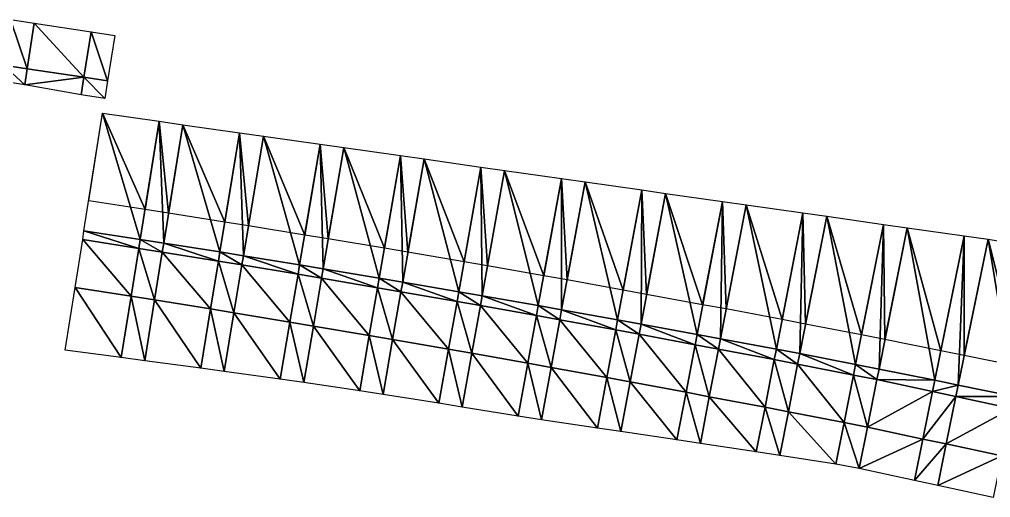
# Model space of a CAD drawing. Header units: metres. Extents: x 1882598 to 1885460, y 3171405 to 3171756.
# Drawn here: x 1883730.78 to 1883742.45, y 3171702.12 to 3171707.87 of the extents above; entities that cross this region are included whole.
import ezdxf

# ---------------------------------------------------------------- set-up
doc = ezdxf.new("R2010")
doc.units = ezdxf.units.M
doc.header["$MEASUREMENT"] = 0
doc.layers.add('Triangles surfaces projet', color=7, linetype='Continuous', true_color=0x848484)

msp = doc.modelspace()

# ---------------------------------------------------------------- linework, layer by layer
at = {"layer": 'Triangles surfaces projet'}
for points in [[(1883730.87, 3171707.278, 153.512), (1883730.585, 3171707.32, 153.511), (1883730.668, 3171707.87, 153.533), (1883730.87, 3171707.278, 153.512)], [(1883730.668, 3171707.87, 153.533), (1883730.954, 3171707.827, 153.534), (1883730.87, 3171707.278, 153.512), (1883730.668, 3171707.87, 153.533)], [(1883730.87, 3171707.278, 153.512), (1883730.954, 3171707.827, 153.534), (1883731.552, 3171707.176, 153.515), (1883730.87, 3171707.278, 153.512)], [(1883731.637, 3171707.721, 153.537), (1883731.552, 3171707.176, 153.515), (1883730.954, 3171707.827, 153.534), (1883731.637, 3171707.721, 153.537)], [(1883731.836, 3171707.133, 153.516), (1883731.552, 3171707.176, 153.515), (1883731.637, 3171707.721, 153.537), (1883731.836, 3171707.133, 153.516)], [(1883731.836, 3171707.133, 153.516), (1883731.637, 3171707.721, 153.537), (1883731.922, 3171707.676, 153.538), (1883731.836, 3171707.133, 153.516)], [(1883730.555, 3171707.127, 153.319), (1883730.585, 3171707.32, 153.511), (1883730.84, 3171707.084, 153.32), (1883730.555, 3171707.127, 153.319)], [(1883730.585, 3171707.32, 153.511), (1883730.87, 3171707.278, 153.512), (1883730.84, 3171707.084, 153.32), (1883730.585, 3171707.32, 153.511)], [(1883730.87, 3171707.278, 153.512), (1883731.552, 3171707.176, 153.515), (1883730.84, 3171707.084, 153.32), (1883730.87, 3171707.278, 153.512)], [(1883730.84, 3171707.084, 153.32), (1883731.552, 3171707.176, 153.515), (1883731.518, 3171706.962, 153.302), (1883730.84, 3171707.084, 153.32)], [(1883731.518, 3171706.962, 153.302), (1883731.552, 3171707.176, 153.515), (1883731.803, 3171706.92, 153.304), (1883731.518, 3171706.962, 153.302)], [(1883731.836, 3171707.133, 153.516), (1883731.803, 3171706.92, 153.304), (1883731.552, 3171707.176, 153.515), (1883731.836, 3171707.133, 153.516)], [(1883732.228, 3171705.226, 152.979), (1883731.552, 3171705.33, 152.977), (1883731.775, 3171706.743, 153.032), (1883732.228, 3171705.226, 152.979)], [(1883731.609, 3171705.689, 153.341), (1883731.775, 3171706.743, 153.382), (1883732.286, 3171705.585, 153.343), (1883731.609, 3171705.689, 153.341)], [(1883732.228, 3171705.226, 152.979), (1883731.775, 3171706.743, 153.032), (1883732.456, 3171706.646, 153.034), (1883732.228, 3171705.226, 152.979)], [(1883732.286, 3171705.585, 153.343), (1883731.775, 3171706.743, 153.382), (1883732.456, 3171706.646, 153.384), (1883732.286, 3171705.585, 153.343)], [(1883732.511, 3171705.182, 152.98), (1883732.228, 3171705.226, 152.979), (1883732.456, 3171706.646, 153.034), (1883732.511, 3171705.182, 152.98)], [(1883732.569, 3171705.541, 153.344), (1883732.286, 3171705.585, 153.343), (1883732.456, 3171706.646, 153.384), (1883732.569, 3171705.541, 153.344)], [(1883732.456, 3171706.646, 153.034), (1883732.741, 3171706.605, 153.035), (1883732.511, 3171705.182, 152.98), (1883732.456, 3171706.646, 153.034)], [(1883732.741, 3171706.605, 153.385), (1883732.569, 3171705.541, 153.344), (1883732.456, 3171706.646, 153.384), (1883732.741, 3171706.605, 153.385)], [(1883733.186, 3171705.075, 152.982), (1883732.511, 3171705.182, 152.98), (1883732.741, 3171706.605, 153.035), (1883733.186, 3171705.075, 152.982)], [(1883733.246, 3171705.434, 153.346), (1883732.569, 3171705.541, 153.344), (1883732.741, 3171706.605, 153.385), (1883733.246, 3171705.434, 153.346)], [(1883733.186, 3171705.075, 152.982), (1883732.741, 3171706.605, 153.035), (1883733.423, 3171706.508, 153.037), (1883733.186, 3171705.075, 152.982)], [(1883733.423, 3171706.508, 153.387), (1883733.246, 3171705.434, 153.346), (1883732.741, 3171706.605, 153.385), (1883733.423, 3171706.508, 153.387)], [(1883733.186, 3171705.075, 152.982), (1883733.423, 3171706.508, 153.037), (1883733.469, 3171705.029, 152.983), (1883733.186, 3171705.075, 152.982)], [(1883733.528, 3171705.388, 153.347), (1883733.246, 3171705.434, 153.346), (1883733.423, 3171706.508, 153.387), (1883733.528, 3171705.388, 153.347)], [(1883733.708, 3171706.468, 153.038), (1883733.469, 3171705.029, 152.983), (1883733.423, 3171706.508, 153.037), (1883733.708, 3171706.468, 153.038)], [(1883733.708, 3171706.468, 153.388), (1883733.528, 3171705.388, 153.347), (1883733.423, 3171706.508, 153.387), (1883733.708, 3171706.468, 153.388)], [(1883734.144, 3171704.92, 152.985), (1883733.469, 3171705.029, 152.983), (1883733.708, 3171706.468, 153.038), (1883734.144, 3171704.92, 152.985)], [(1883734.205, 3171705.278, 153.349), (1883733.528, 3171705.388, 153.347), (1883733.708, 3171706.468, 153.388), (1883734.205, 3171705.278, 153.349)], [(1883734.144, 3171704.92, 152.985), (1883733.708, 3171706.468, 153.038), (1883734.389, 3171706.371, 153.041), (1883734.144, 3171704.92, 152.985)], [(1883734.389, 3171706.371, 153.391), (1883734.205, 3171705.278, 153.349), (1883733.708, 3171706.468, 153.388), (1883734.389, 3171706.371, 153.391)], [(1883734.426, 3171704.873, 152.986), (1883734.144, 3171704.92, 152.985), (1883734.389, 3171706.371, 153.041), (1883734.426, 3171704.873, 152.986)], [(1883734.487, 3171705.232, 153.35), (1883734.205, 3171705.278, 153.349), (1883734.389, 3171706.371, 153.391), (1883734.487, 3171705.232, 153.35)], [(1883734.389, 3171706.371, 153.041), (1883734.674, 3171706.33, 153.042), (1883734.426, 3171704.873, 152.986), (1883734.389, 3171706.371, 153.041)], [(1883734.674, 3171706.33, 153.392), (1883734.487, 3171705.232, 153.35), (1883734.389, 3171706.371, 153.391), (1883734.674, 3171706.33, 153.392)], [(1883734.674, 3171706.33, 153.042), (1883735.101, 3171704.76, 152.988), (1883734.426, 3171704.873, 152.986), (1883734.674, 3171706.33, 153.042)], [(1883735.163, 3171705.119, 153.351), (1883734.487, 3171705.232, 153.35), (1883734.674, 3171706.33, 153.392), (1883735.163, 3171705.119, 153.351)], [(1883735.356, 3171706.233, 153.044), (1883735.101, 3171704.76, 152.988), (1883734.674, 3171706.33, 153.042), (1883735.356, 3171706.233, 153.044)], [(1883735.356, 3171706.233, 153.394), (1883735.163, 3171705.119, 153.351), (1883734.674, 3171706.33, 153.392), (1883735.356, 3171706.233, 153.394)], [(1883735.383, 3171704.713, 152.989), (1883735.101, 3171704.76, 152.988), (1883735.356, 3171706.233, 153.044), (1883735.383, 3171704.713, 152.989)], [(1883735.445, 3171705.071, 153.352), (1883735.163, 3171705.119, 153.351), (1883735.356, 3171706.233, 153.394), (1883735.445, 3171705.071, 153.352)], [(1883735.641, 3171706.193, 153.045), (1883735.383, 3171704.713, 152.989), (1883735.356, 3171706.233, 153.044), (1883735.641, 3171706.193, 153.045)], [(1883735.641, 3171706.193, 153.395), (1883735.445, 3171705.071, 153.352), (1883735.356, 3171706.233, 153.394), (1883735.641, 3171706.193, 153.395)], [(1883736.057, 3171704.597, 152.99), (1883735.383, 3171704.713, 152.989), (1883735.641, 3171706.193, 153.045), (1883736.057, 3171704.597, 152.99)], [(1883736.121, 3171704.955, 153.354), (1883735.445, 3171705.071, 153.352), (1883735.641, 3171706.193, 153.395), (1883736.121, 3171704.955, 153.354)], [(1883736.323, 3171706.095, 153.047), (1883736.057, 3171704.597, 152.99), (1883735.641, 3171706.193, 153.045), (1883736.323, 3171706.095, 153.047)], [(1883736.323, 3171706.095, 153.397), (1883736.121, 3171704.955, 153.354), (1883735.641, 3171706.193, 153.395), (1883736.323, 3171706.095, 153.397)], [(1883736.323, 3171706.095, 153.047), (1883736.339, 3171704.549, 152.991), (1883736.057, 3171704.597, 152.99), (1883736.323, 3171706.095, 153.047)], [(1883736.403, 3171704.906, 153.354), (1883736.121, 3171704.955, 153.354), (1883736.323, 3171706.095, 153.397), (1883736.403, 3171704.906, 153.354)], [(1883736.323, 3171706.095, 153.047), (1883736.608, 3171706.055, 153.048), (1883736.339, 3171704.549, 152.991), (1883736.323, 3171706.095, 153.047)], [(1883736.608, 3171706.055, 153.398), (1883736.403, 3171704.906, 153.354), (1883736.323, 3171706.095, 153.397), (1883736.608, 3171706.055, 153.398)], [(1883736.339, 3171704.549, 152.991), (1883736.608, 3171706.055, 153.048), (1883737.012, 3171704.43, 152.992), (1883736.339, 3171704.549, 152.991)], [(1883737.078, 3171704.788, 153.356), (1883736.403, 3171704.906, 153.354), (1883736.608, 3171706.055, 153.398), (1883737.078, 3171704.788, 153.356)], [(1883737.012, 3171704.43, 152.992), (1883736.608, 3171706.055, 153.048), (1883737.291, 3171705.958, 153.05), (1883737.012, 3171704.43, 152.992)], [(1883737.291, 3171705.958, 153.4), (1883737.078, 3171704.788, 153.356), (1883736.608, 3171706.055, 153.398), (1883737.291, 3171705.958, 153.4)], [(1883737.012, 3171704.43, 152.992), (1883737.291, 3171705.958, 153.05), (1883737.294, 3171704.38, 152.993), (1883737.012, 3171704.43, 152.992)], [(1883737.359, 3171704.738, 153.357), (1883737.078, 3171704.788, 153.356), (1883737.291, 3171705.958, 153.4), (1883737.359, 3171704.738, 153.357)], [(1883737.291, 3171705.958, 153.05), (1883737.576, 3171705.917, 153.051), (1883737.294, 3171704.38, 152.993), (1883737.291, 3171705.958, 153.05)], [(1883737.576, 3171705.917, 153.401), (1883737.359, 3171704.738, 153.357), (1883737.291, 3171705.958, 153.4), (1883737.576, 3171705.917, 153.401)], [(1883737.967, 3171704.259, 152.994), (1883737.294, 3171704.38, 152.993), (1883737.576, 3171705.917, 153.051), (1883737.967, 3171704.259, 152.994)], [(1883738.034, 3171704.616, 153.358), (1883737.359, 3171704.738, 153.357), (1883737.576, 3171705.917, 153.401), (1883738.034, 3171704.616, 153.358)], [(1883737.576, 3171705.917, 153.051), (1883738.258, 3171705.82, 153.053), (1883737.967, 3171704.259, 152.994), (1883737.576, 3171705.917, 153.051)], [(1883738.258, 3171705.82, 153.403), (1883738.034, 3171704.616, 153.358), (1883737.576, 3171705.917, 153.401), (1883738.258, 3171705.82, 153.403)], [(1883738.248, 3171704.208, 152.995), (1883737.967, 3171704.259, 152.994), (1883738.258, 3171705.82, 153.053), (1883738.248, 3171704.208, 152.995)], [(1883738.315, 3171704.565, 153.358), (1883738.034, 3171704.616, 153.358), (1883738.258, 3171705.82, 153.403), (1883738.315, 3171704.565, 153.358)], [(1883738.258, 3171705.82, 153.053), (1883738.543, 3171705.779, 153.054), (1883738.248, 3171704.208, 152.995), (1883738.258, 3171705.82, 153.053)], [(1883738.543, 3171705.779, 153.404), (1883738.315, 3171704.565, 153.358), (1883738.258, 3171705.82, 153.403), (1883738.543, 3171705.779, 153.404)], [(1883738.921, 3171704.084, 152.996), (1883738.248, 3171704.208, 152.995), (1883738.543, 3171705.779, 153.054), (1883738.921, 3171704.084, 152.996)], [(1883738.989, 3171704.441, 153.36), (1883738.315, 3171704.565, 153.358), (1883738.543, 3171705.779, 153.404), (1883738.989, 3171704.441, 153.36)], [(1883739.226, 3171705.682, 153.056), (1883738.921, 3171704.084, 152.996), (1883738.543, 3171705.779, 153.054), (1883739.226, 3171705.682, 153.056)], [(1883739.226, 3171705.682, 153.406), (1883738.989, 3171704.441, 153.36), (1883738.543, 3171705.779, 153.404), (1883739.226, 3171705.682, 153.406)], [(1883739.202, 3171704.032, 152.997), (1883738.921, 3171704.084, 152.996), (1883739.226, 3171705.682, 153.056), (1883739.202, 3171704.032, 152.997)], [(1883739.271, 3171704.389, 153.36), (1883738.989, 3171704.441, 153.36), (1883739.226, 3171705.682, 153.406), (1883739.271, 3171704.389, 153.36)], [(1883739.202, 3171704.032, 152.997), (1883739.226, 3171705.682, 153.056), (1883739.511, 3171705.642, 153.057), (1883739.202, 3171704.032, 152.997)], [(1883739.202, 3171704.032, 152.997), (1883739.511, 3171705.642, 153.057), (1883739.875, 3171703.905, 152.998), (1883739.202, 3171704.032, 152.997)], [(1883739.511, 3171705.642, 153.407), (1883739.271, 3171704.389, 153.36), (1883739.226, 3171705.682, 153.406), (1883739.511, 3171705.642, 153.407)], [(1883739.944, 3171704.262, 153.361), (1883739.271, 3171704.389, 153.36), (1883739.511, 3171705.642, 153.407), (1883739.944, 3171704.262, 153.361)], [(1883740.194, 3171705.544, 153.059), (1883739.875, 3171703.905, 152.998), (1883739.511, 3171705.642, 153.057), (1883740.194, 3171705.544, 153.059)], [(1883740.194, 3171705.544, 153.409), (1883739.944, 3171704.262, 153.361), (1883739.511, 3171705.642, 153.407), (1883740.194, 3171705.544, 153.409)], [(1883739.875, 3171703.905, 152.998), (1883740.194, 3171705.544, 153.059), (1883740.156, 3171703.852, 152.998), (1883739.875, 3171703.905, 152.998)], [(1883740.226, 3171704.208, 153.362), (1883739.944, 3171704.262, 153.361), (1883740.194, 3171705.544, 153.409), (1883740.226, 3171704.208, 153.362)], [(1883740.48, 3171705.504, 153.06), (1883740.156, 3171703.852, 152.998), (1883740.194, 3171705.544, 153.059), (1883740.48, 3171705.504, 153.06)], [(1883740.156, 3171703.852, 152.998), (1883740.48, 3171705.504, 153.06), (1883740.828, 3171703.722, 152.999), (1883740.156, 3171703.852, 152.998)], [(1883740.48, 3171705.504, 153.41), (1883740.226, 3171704.208, 153.362), (1883740.194, 3171705.544, 153.409), (1883740.48, 3171705.504, 153.41)], [(1883740.899, 3171704.078, 153.363), (1883740.226, 3171704.208, 153.362), (1883740.48, 3171705.504, 153.41), (1883740.899, 3171704.078, 153.363)], [(1883740.48, 3171705.504, 153.06), (1883741.164, 3171705.406, 153.062), (1883740.828, 3171703.722, 152.999), (1883740.48, 3171705.504, 153.06)], [(1883741.164, 3171705.406, 153.412), (1883740.899, 3171704.078, 153.363), (1883740.48, 3171705.504, 153.41), (1883741.164, 3171705.406, 153.412)], [(1883741.109, 3171703.667, 153), (1883740.828, 3171703.722, 152.999), (1883741.164, 3171705.406, 153.062), (1883741.109, 3171703.667, 153)], [(1883741.18, 3171704.023, 153.363), (1883740.899, 3171704.078, 153.363), (1883741.164, 3171705.406, 153.412), (1883741.18, 3171704.023, 153.363)], [(1883741.449, 3171705.366, 153.063), (1883741.109, 3171703.667, 153), (1883741.164, 3171705.406, 153.062), (1883741.449, 3171705.366, 153.063)], [(1883741.781, 3171703.532, 153.001), (1883741.109, 3171703.667, 153), (1883741.449, 3171705.366, 153.063), (1883741.781, 3171703.532, 153.001)], [(1883741.449, 3171705.366, 153.413), (1883741.18, 3171704.023, 153.363), (1883741.164, 3171705.406, 153.412), (1883741.449, 3171705.366, 153.413)], [(1883741.853, 3171703.888, 153.364), (1883741.18, 3171704.023, 153.363), (1883741.449, 3171705.366, 153.413), (1883741.853, 3171703.888, 153.364)], [(1883741.781, 3171703.532, 153.001), (1883741.449, 3171705.366, 153.063), (1883742.134, 3171705.268, 153.065), (1883741.781, 3171703.532, 153.001)], [(1883742.134, 3171705.268, 153.415), (1883741.853, 3171703.888, 153.364), (1883741.449, 3171705.366, 153.413), (1883742.134, 3171705.268, 153.415)], [(1883732.211, 3171705.118, 152.87), (1883731.536, 3171705.224, 152.87), (1883731.552, 3171705.33, 152.977), (1883732.211, 3171705.118, 152.87)], [(1883732.228, 3171705.226, 152.979), (1883732.211, 3171705.118, 152.87), (1883731.552, 3171705.33, 152.977), (1883732.228, 3171705.226, 152.979)], [(1883742.061, 3171703.475, 153.001), (1883741.781, 3171703.532, 153.001), (1883742.134, 3171705.268, 153.065), (1883742.061, 3171703.475, 153.001)], [(1883742.134, 3171703.831, 153.364), (1883741.853, 3171703.888, 153.364), (1883742.134, 3171705.268, 153.415), (1883742.134, 3171703.831, 153.364)], [(1883742.134, 3171705.268, 153.065), (1883742.42, 3171705.228, 153.066), (1883742.061, 3171703.475, 153.001), (1883742.134, 3171705.268, 153.065)], [(1883742.42, 3171705.228, 153.416), (1883742.134, 3171703.831, 153.364), (1883742.134, 3171705.268, 153.415), (1883742.42, 3171705.228, 153.416)], [(1883731.445, 3171704.649, 152.87), (1883731.536, 3171705.224, 152.87), (1883732.119, 3171704.542, 152.87), (1883731.445, 3171704.649, 152.87)], [(1883731.536, 3171705.224, 152.87), (1883732.211, 3171705.118, 152.87), (1883732.119, 3171704.542, 152.87), (1883731.536, 3171705.224, 152.87)], [(1883732.211, 3171705.118, 152.87), (1883732.228, 3171705.226, 152.979), (1883732.493, 3171705.073, 152.87), (1883732.211, 3171705.118, 152.87)], [(1883732.493, 3171705.073, 152.87), (1883732.228, 3171705.226, 152.979), (1883732.511, 3171705.182, 152.98), (1883732.493, 3171705.073, 152.87)], [(1883732.511, 3171705.182, 152.98), (1883733.168, 3171704.964, 152.87), (1883732.493, 3171705.073, 152.87), (1883732.511, 3171705.182, 152.98)], [(1883733.168, 3171704.964, 152.87), (1883732.511, 3171705.182, 152.98), (1883733.186, 3171705.075, 152.982), (1883733.168, 3171704.964, 152.87)], [(1883742.733, 3171703.337, 153.002), (1883742.061, 3171703.475, 153.001), (1883742.42, 3171705.228, 153.066), (1883742.733, 3171703.337, 153.002)], [(1883742.806, 3171703.692, 153.365), (1883742.134, 3171703.831, 153.364), (1883742.42, 3171705.228, 153.416), (1883742.806, 3171703.692, 153.365)], [(1883742.42, 3171705.228, 153.066), (1883743.101, 3171705.113, 153.067), (1883742.733, 3171703.337, 153.002), (1883742.42, 3171705.228, 153.066)], [(1883743.101, 3171705.113, 153.417), (1883742.806, 3171703.692, 153.365), (1883742.42, 3171705.228, 153.416), (1883743.101, 3171705.113, 153.417)], [(1883732.119, 3171704.542, 152.87), (1883732.211, 3171705.118, 152.87), (1883732.4, 3171704.498, 152.87), (1883732.119, 3171704.542, 152.87)], [(1883732.4, 3171704.498, 152.87), (1883732.211, 3171705.118, 152.87), (1883732.493, 3171705.073, 152.87), (1883732.4, 3171704.498, 152.87)], [(1883732.4, 3171704.498, 152.87), (1883732.493, 3171705.073, 152.87), (1883733.073, 3171704.389, 152.87), (1883732.4, 3171704.498, 152.87)], [(1883733.168, 3171704.964, 152.87), (1883733.073, 3171704.389, 152.87), (1883732.493, 3171705.073, 152.87), (1883733.168, 3171704.964, 152.87)], [(1883733.168, 3171704.964, 152.87), (1883733.186, 3171705.075, 152.982), (1883733.45, 3171704.918, 152.87), (1883733.168, 3171704.964, 152.87)], [(1883733.469, 3171705.029, 152.983), (1883733.45, 3171704.918, 152.87), (1883733.186, 3171705.075, 152.982), (1883733.469, 3171705.029, 152.983)], [(1883733.45, 3171704.918, 152.87), (1883733.469, 3171705.029, 152.983), (1883734.125, 3171704.806, 152.87), (1883733.45, 3171704.918, 152.87)], [(1883734.144, 3171704.92, 152.985), (1883734.125, 3171704.806, 152.87), (1883733.469, 3171705.029, 152.983), (1883734.144, 3171704.92, 152.985)], [(1883733.073, 3171704.389, 152.87), (1883733.168, 3171704.964, 152.87), (1883733.355, 3171704.343, 152.87), (1883733.073, 3171704.389, 152.87)], [(1883733.355, 3171704.343, 152.87), (1883733.168, 3171704.964, 152.87), (1883733.45, 3171704.918, 152.87), (1883733.355, 3171704.343, 152.87)], [(1883734.028, 3171704.231, 152.87), (1883733.355, 3171704.343, 152.87), (1883733.45, 3171704.918, 152.87), (1883734.028, 3171704.231, 152.87)], [(1883734.028, 3171704.231, 152.87), (1883733.45, 3171704.918, 152.87), (1883734.125, 3171704.806, 152.87), (1883734.028, 3171704.231, 152.87)], [(1883734.144, 3171704.92, 152.985), (1883734.406, 3171704.759, 152.87), (1883734.125, 3171704.806, 152.87), (1883734.144, 3171704.92, 152.985)], [(1883734.406, 3171704.759, 152.87), (1883734.144, 3171704.92, 152.985), (1883734.426, 3171704.873, 152.986), (1883734.406, 3171704.759, 152.87)], [(1883734.028, 3171704.231, 152.87), (1883734.125, 3171704.806, 152.87), (1883734.309, 3171704.184, 152.87), (1883734.028, 3171704.231, 152.87)], [(1883734.406, 3171704.759, 152.87), (1883734.309, 3171704.184, 152.87), (1883734.125, 3171704.806, 152.87), (1883734.406, 3171704.759, 152.87)], [(1883734.406, 3171704.759, 152.87), (1883734.426, 3171704.873, 152.986), (1883735.081, 3171704.644, 152.87), (1883734.406, 3171704.759, 152.87)], [(1883735.081, 3171704.644, 152.87), (1883734.426, 3171704.873, 152.986), (1883735.101, 3171704.76, 152.988), (1883735.081, 3171704.644, 152.87)], [(1883734.406, 3171704.759, 152.87), (1883734.981, 3171704.07, 152.87), (1883734.309, 3171704.184, 152.87), (1883734.406, 3171704.759, 152.87)], [(1883734.406, 3171704.759, 152.87), (1883735.081, 3171704.644, 152.87), (1883734.981, 3171704.07, 152.87), (1883734.406, 3171704.759, 152.87)], [(1883735.101, 3171704.76, 152.988), (1883735.362, 3171704.596, 152.87), (1883735.081, 3171704.644, 152.87), (1883735.101, 3171704.76, 152.988)], [(1883735.383, 3171704.713, 152.989), (1883735.362, 3171704.596, 152.87), (1883735.101, 3171704.76, 152.988), (1883735.383, 3171704.713, 152.989)], [(1883736.036, 3171704.479, 152.87), (1883735.362, 3171704.596, 152.87), (1883735.383, 3171704.713, 152.989), (1883736.036, 3171704.479, 152.87)], [(1883736.057, 3171704.597, 152.99), (1883736.036, 3171704.479, 152.87), (1883735.383, 3171704.713, 152.989), (1883736.057, 3171704.597, 152.99)], [(1883731.326, 3171703.893, 153.635), (1883731.445, 3171704.649, 152.87), (1883732, 3171703.805, 153.617), (1883731.326, 3171703.893, 153.635)], [(1883732, 3171703.805, 153.617), (1883731.445, 3171704.649, 152.87), (1883732.119, 3171704.542, 152.87), (1883732, 3171703.805, 153.617)], [(1883732.119, 3171704.542, 152.87), (1883732.282, 3171703.767, 153.61), (1883732, 3171703.805, 153.617), (1883732.119, 3171704.542, 152.87)], [(1883732.282, 3171703.767, 153.61), (1883732.119, 3171704.542, 152.87), (1883732.4, 3171704.498, 152.87), (1883732.282, 3171703.767, 153.61)], [(1883734.981, 3171704.07, 152.87), (1883735.081, 3171704.644, 152.87), (1883735.262, 3171704.022, 152.87), (1883734.981, 3171704.07, 152.87)], [(1883735.262, 3171704.022, 152.87), (1883735.081, 3171704.644, 152.87), (1883735.362, 3171704.596, 152.87), (1883735.262, 3171704.022, 152.87)], [(1883735.362, 3171704.596, 152.87), (1883735.934, 3171703.905, 152.87), (1883735.262, 3171704.022, 152.87), (1883735.362, 3171704.596, 152.87)], [(1883735.934, 3171703.905, 152.87), (1883735.362, 3171704.596, 152.87), (1883736.036, 3171704.479, 152.87), (1883735.934, 3171703.905, 152.87)], [(1883736.036, 3171704.479, 152.87), (1883736.057, 3171704.597, 152.99), (1883736.317, 3171704.43, 152.87), (1883736.036, 3171704.479, 152.87)], [(1883736.057, 3171704.597, 152.99), (1883736.339, 3171704.549, 152.991), (1883736.317, 3171704.43, 152.87), (1883736.057, 3171704.597, 152.99)], [(1883736.317, 3171704.43, 152.87), (1883736.339, 3171704.549, 152.991), (1883736.991, 3171704.31, 152.87), (1883736.317, 3171704.43, 152.87)], [(1883737.012, 3171704.43, 152.992), (1883736.991, 3171704.31, 152.87), (1883736.339, 3171704.549, 152.991), (1883737.012, 3171704.43, 152.992)], [(1883732.282, 3171703.767, 153.61), (1883732.4, 3171704.498, 152.87), (1883732.956, 3171703.677, 153.592), (1883732.282, 3171703.767, 153.61)], [(1883732.4, 3171704.498, 152.87), (1883733.073, 3171704.389, 152.87), (1883732.956, 3171703.677, 153.592), (1883732.4, 3171704.498, 152.87)], [(1883735.934, 3171703.905, 152.87), (1883736.036, 3171704.479, 152.87), (1883736.215, 3171703.856, 152.87), (1883735.934, 3171703.905, 152.87)], [(1883736.036, 3171704.479, 152.87), (1883736.317, 3171704.43, 152.87), (1883736.215, 3171703.856, 152.87), (1883736.036, 3171704.479, 152.87)], [(1883736.886, 3171703.736, 152.87), (1883736.215, 3171703.856, 152.87), (1883736.317, 3171704.43, 152.87), (1883736.886, 3171703.736, 152.87)], [(1883736.317, 3171704.43, 152.87), (1883736.991, 3171704.31, 152.87), (1883736.886, 3171703.736, 152.87), (1883736.317, 3171704.43, 152.87)], [(1883737.012, 3171704.43, 152.992), (1883737.272, 3171704.259, 152.87), (1883736.991, 3171704.31, 152.87), (1883737.012, 3171704.43, 152.992)], [(1883737.272, 3171704.259, 152.87), (1883737.012, 3171704.43, 152.992), (1883737.294, 3171704.38, 152.993), (1883737.272, 3171704.259, 152.87)], [(1883733.238, 3171703.638, 153.584), (1883732.956, 3171703.677, 153.592), (1883733.073, 3171704.389, 152.87), (1883733.238, 3171703.638, 153.584)], [(1883733.355, 3171704.343, 152.87), (1883733.238, 3171703.638, 153.584), (1883733.073, 3171704.389, 152.87), (1883733.355, 3171704.343, 152.87)], [(1883733.912, 3171703.545, 153.566), (1883733.238, 3171703.638, 153.584), (1883733.355, 3171704.343, 152.87), (1883733.912, 3171703.545, 153.566)], [(1883733.912, 3171703.545, 153.566), (1883733.355, 3171704.343, 152.87), (1883734.028, 3171704.231, 152.87), (1883733.912, 3171703.545, 153.566)], [(1883736.886, 3171703.736, 152.87), (1883736.991, 3171704.31, 152.87), (1883737.167, 3171703.686, 152.87), (1883736.886, 3171703.736, 152.87)], [(1883737.272, 3171704.259, 152.87), (1883737.167, 3171703.686, 152.87), (1883736.991, 3171704.31, 152.87), (1883737.272, 3171704.259, 152.87)], [(1883737.945, 3171704.137, 152.87), (1883737.272, 3171704.259, 152.87), (1883737.294, 3171704.38, 152.993), (1883737.945, 3171704.137, 152.87)], [(1883737.945, 3171704.137, 152.87), (1883737.294, 3171704.38, 152.993), (1883737.967, 3171704.259, 152.994), (1883737.945, 3171704.137, 152.87)], [(1883733.912, 3171703.545, 153.566), (1883734.028, 3171704.231, 152.87), (1883734.193, 3171703.506, 153.558), (1883733.912, 3171703.545, 153.566)], [(1883734.028, 3171704.231, 152.87), (1883734.309, 3171704.184, 152.87), (1883734.193, 3171703.506, 153.558), (1883734.028, 3171704.231, 152.87)], [(1883737.838, 3171703.564, 152.87), (1883737.167, 3171703.686, 152.87), (1883737.272, 3171704.259, 152.87), (1883737.838, 3171703.564, 152.87)], [(1883737.272, 3171704.259, 152.87), (1883737.945, 3171704.137, 152.87), (1883737.838, 3171703.564, 152.87), (1883737.272, 3171704.259, 152.87)], [(1883737.945, 3171704.137, 152.87), (1883737.967, 3171704.259, 152.994), (1883738.225, 3171704.085, 152.87), (1883737.945, 3171704.137, 152.87)], [(1883738.248, 3171704.208, 152.995), (1883738.225, 3171704.085, 152.87), (1883737.967, 3171704.259, 152.994), (1883738.248, 3171704.208, 152.995)], [(1883738.898, 3171703.96, 152.87), (1883738.225, 3171704.085, 152.87), (1883738.248, 3171704.208, 152.995), (1883738.898, 3171703.96, 152.87)], [(1883738.921, 3171704.084, 152.996), (1883738.898, 3171703.96, 152.87), (1883738.248, 3171704.208, 152.995), (1883738.921, 3171704.084, 152.996)], [(1883734.193, 3171703.506, 153.558), (1883734.309, 3171704.184, 152.87), (1883734.866, 3171703.407, 153.543), (1883734.193, 3171703.506, 153.558)], [(1883734.981, 3171704.07, 152.87), (1883734.866, 3171703.407, 153.543), (1883734.309, 3171704.184, 152.87), (1883734.981, 3171704.07, 152.87)], [(1883734.866, 3171703.407, 153.543), (1883734.981, 3171704.07, 152.87), (1883735.147, 3171703.363, 153.539), (1883734.866, 3171703.407, 153.543)], [(1883734.981, 3171704.07, 152.87), (1883735.262, 3171704.022, 152.87), (1883735.147, 3171703.363, 153.539), (1883734.981, 3171704.07, 152.87)], [(1883737.945, 3171704.137, 152.87), (1883738.118, 3171703.512, 152.87), (1883737.838, 3171703.564, 152.87), (1883737.945, 3171704.137, 152.87)], [(1883738.118, 3171703.512, 152.87), (1883737.945, 3171704.137, 152.87), (1883738.225, 3171704.085, 152.87), (1883738.118, 3171703.512, 152.87)], [(1883738.118, 3171703.512, 152.87), (1883738.225, 3171704.085, 152.87), (1883738.789, 3171703.388, 152.87), (1883738.118, 3171703.512, 152.87)], [(1883738.898, 3171703.96, 152.87), (1883738.789, 3171703.388, 152.87), (1883738.225, 3171704.085, 152.87), (1883738.898, 3171703.96, 152.87)], [(1883738.898, 3171703.96, 152.87), (1883738.921, 3171704.084, 152.996), (1883739.178, 3171703.907, 152.87), (1883738.898, 3171703.96, 152.87)], [(1883739.178, 3171703.907, 152.87), (1883738.921, 3171704.084, 152.996), (1883739.202, 3171704.032, 152.997), (1883739.178, 3171703.907, 152.87)], [(1883735.147, 3171703.363, 153.539), (1883735.262, 3171704.022, 152.87), (1883735.818, 3171703.255, 153.53), (1883735.147, 3171703.363, 153.539)], [(1883735.262, 3171704.022, 152.87), (1883735.934, 3171703.905, 152.87), (1883735.818, 3171703.255, 153.53), (1883735.262, 3171704.022, 152.87)], [(1883738.789, 3171703.388, 152.87), (1883738.898, 3171703.96, 152.87), (1883739.069, 3171703.335, 152.87), (1883738.789, 3171703.388, 152.87)], [(1883739.178, 3171703.907, 152.87), (1883739.069, 3171703.335, 152.87), (1883738.898, 3171703.96, 152.87), (1883739.178, 3171703.907, 152.87)], [(1883739.202, 3171704.032, 152.997), (1883739.85, 3171703.78, 152.87), (1883739.178, 3171703.907, 152.87), (1883739.202, 3171704.032, 152.997)], [(1883739.875, 3171703.905, 152.998), (1883739.85, 3171703.78, 152.87), (1883739.202, 3171704.032, 152.997), (1883739.875, 3171703.905, 152.998)], [(1883735.934, 3171703.905, 152.87), (1883736.099, 3171703.21, 153.526), (1883735.818, 3171703.255, 153.53), (1883735.934, 3171703.905, 152.87)], [(1883736.215, 3171703.856, 152.87), (1883736.099, 3171703.21, 153.526), (1883735.934, 3171703.905, 152.87), (1883736.215, 3171703.856, 152.87)], [(1883736.099, 3171703.21, 153.526), (1883736.215, 3171703.856, 152.87), (1883736.77, 3171703.1, 153.517), (1883736.099, 3171703.21, 153.526)], [(1883736.77, 3171703.1, 153.517), (1883736.215, 3171703.856, 152.87), (1883736.886, 3171703.736, 152.87), (1883736.77, 3171703.1, 153.517)], [(1883739.069, 3171703.335, 152.87), (1883739.178, 3171703.907, 152.87), (1883739.739, 3171703.207, 152.87), (1883739.069, 3171703.335, 152.87)], [(1883739.739, 3171703.207, 152.87), (1883739.178, 3171703.907, 152.87), (1883739.85, 3171703.78, 152.87), (1883739.739, 3171703.207, 152.87)], [(1883739.85, 3171703.78, 152.87), (1883739.875, 3171703.905, 152.998), (1883740.131, 3171703.726, 152.87), (1883739.85, 3171703.78, 152.87)], [(1883740.131, 3171703.726, 152.87), (1883739.875, 3171703.905, 152.998), (1883740.156, 3171703.852, 152.998), (1883740.131, 3171703.726, 152.87)], [(1883740.803, 3171703.595, 152.87), (1883740.131, 3171703.726, 152.87), (1883740.156, 3171703.852, 152.998), (1883740.803, 3171703.595, 152.87)], [(1883740.156, 3171703.852, 152.998), (1883740.828, 3171703.722, 152.999), (1883740.803, 3171703.595, 152.87), (1883740.156, 3171703.852, 152.998)], [(1883736.77, 3171703.1, 153.517), (1883736.886, 3171703.736, 152.87), (1883737.051, 3171703.056, 153.511), (1883736.77, 3171703.1, 153.517)], [(1883736.886, 3171703.736, 152.87), (1883737.167, 3171703.686, 152.87), (1883737.051, 3171703.056, 153.511), (1883736.886, 3171703.736, 152.87)], [(1883740.019, 3171703.154, 152.87), (1883739.739, 3171703.207, 152.87), (1883739.85, 3171703.78, 152.87), (1883740.019, 3171703.154, 152.87)], [(1883739.85, 3171703.78, 152.87), (1883740.131, 3171703.726, 152.87), (1883740.019, 3171703.154, 152.87), (1883739.85, 3171703.78, 152.87)], [(1883740.689, 3171703.024, 152.87), (1883740.019, 3171703.154, 152.87), (1883740.131, 3171703.726, 152.87), (1883740.689, 3171703.024, 152.87)], [(1883740.689, 3171703.024, 152.87), (1883740.131, 3171703.726, 152.87), (1883740.803, 3171703.595, 152.87), (1883740.689, 3171703.024, 152.87)], [(1883740.828, 3171703.722, 152.999), (1883741.083, 3171703.54, 152.87), (1883740.803, 3171703.595, 152.87), (1883740.828, 3171703.722, 152.999)], [(1883741.083, 3171703.54, 152.87), (1883740.828, 3171703.722, 152.999), (1883741.109, 3171703.667, 153), (1883741.083, 3171703.54, 152.87)], [(1883737.167, 3171703.686, 152.87), (1883737.725, 3171702.958, 153.487), (1883737.051, 3171703.056, 153.511), (1883737.167, 3171703.686, 152.87)], [(1883737.838, 3171703.564, 152.87), (1883737.725, 3171702.958, 153.487), (1883737.167, 3171703.686, 152.87), (1883737.838, 3171703.564, 152.87)], [(1883741.083, 3171703.54, 152.87), (1883741.109, 3171703.667, 153), (1883741.781, 3171703.532, 153.001), (1883741.083, 3171703.54, 152.87)], [(1883737.725, 3171702.958, 153.487), (1883737.838, 3171703.564, 152.87), (1883738.006, 3171702.916, 153.477), (1883737.725, 3171702.958, 153.487)], [(1883737.838, 3171703.564, 152.87), (1883738.118, 3171703.512, 152.87), (1883738.006, 3171702.916, 153.477), (1883737.838, 3171703.564, 152.87)], [(1883738.006, 3171702.916, 153.477), (1883738.118, 3171703.512, 152.87), (1883738.68, 3171702.816, 153.452), (1883738.006, 3171702.916, 153.477)], [(1883738.68, 3171702.816, 153.452), (1883738.118, 3171703.512, 152.87), (1883738.789, 3171703.388, 152.87), (1883738.68, 3171702.816, 153.452)], [(1883740.969, 3171702.969, 152.87), (1883740.689, 3171703.024, 152.87), (1883740.803, 3171703.595, 152.87), (1883740.969, 3171702.969, 152.87)], [(1883740.803, 3171703.595, 152.87), (1883741.083, 3171703.54, 152.87), (1883740.969, 3171702.969, 152.87), (1883740.803, 3171703.595, 152.87)], [(1883741.083, 3171703.54, 152.87), (1883741.753, 3171703.398, 152.864), (1883740.969, 3171702.969, 152.87), (1883741.083, 3171703.54, 152.87)], [(1883741.753, 3171703.398, 152.864), (1883741.083, 3171703.54, 152.87), (1883741.781, 3171703.532, 153.001), (1883741.753, 3171703.398, 152.864)], [(1883742.061, 3171703.475, 153.001), (1883741.753, 3171703.398, 152.864), (1883741.781, 3171703.532, 153.001), (1883742.061, 3171703.475, 153.001)], [(1883738.68, 3171702.816, 153.452), (1883738.789, 3171703.388, 152.87), (1883738.961, 3171702.774, 153.441), (1883738.68, 3171702.816, 153.452)], [(1883738.961, 3171702.774, 153.441), (1883738.789, 3171703.388, 152.87), (1883739.069, 3171703.335, 152.87), (1883738.961, 3171702.774, 153.441)], [(1883741.637, 3171702.826, 152.864), (1883740.969, 3171702.969, 152.87), (1883741.753, 3171703.398, 152.864), (1883741.637, 3171702.826, 152.864)], [(1883742.033, 3171703.338, 152.861), (1883741.637, 3171702.826, 152.864), (1883741.753, 3171703.398, 152.864), (1883742.033, 3171703.338, 152.861)], [(1883742.033, 3171703.338, 152.861), (1883741.753, 3171703.398, 152.864), (1883742.061, 3171703.475, 153.001), (1883742.033, 3171703.338, 152.861)], [(1883742.733, 3171703.337, 153.002), (1883742.033, 3171703.338, 152.861), (1883742.061, 3171703.475, 153.001), (1883742.733, 3171703.337, 153.002)], [(1883739.634, 3171702.672, 153.416), (1883738.961, 3171702.774, 153.441), (1883739.069, 3171703.335, 152.87), (1883739.634, 3171702.672, 153.416)], [(1883739.739, 3171703.207, 152.87), (1883739.634, 3171702.672, 153.416), (1883739.069, 3171703.335, 152.87), (1883739.739, 3171703.207, 152.87)], [(1883741.916, 3171702.767, 152.861), (1883741.637, 3171702.826, 152.864), (1883742.033, 3171703.338, 152.861), (1883741.916, 3171702.767, 152.861)], [(1883742.703, 3171703.192, 152.855), (1883741.916, 3171702.767, 152.861), (1883742.033, 3171703.338, 152.861), (1883742.703, 3171703.192, 152.855)], [(1883742.703, 3171703.192, 152.855), (1883742.033, 3171703.338, 152.861), (1883742.733, 3171703.337, 153.002), (1883742.703, 3171703.192, 152.855)], [(1883739.916, 3171702.629, 153.405), (1883739.634, 3171702.672, 153.416), (1883739.739, 3171703.207, 152.87), (1883739.916, 3171702.629, 153.405)], [(1883739.916, 3171702.629, 153.405), (1883739.739, 3171703.207, 152.87), (1883740.019, 3171703.154, 152.87), (1883739.916, 3171702.629, 153.405)], [(1883740.59, 3171702.524, 153.379), (1883739.916, 3171702.629, 153.405), (1883740.019, 3171703.154, 152.87), (1883740.59, 3171702.524, 153.379)], [(1883740.019, 3171703.154, 152.87), (1883740.689, 3171703.024, 152.87), (1883740.59, 3171702.524, 153.379), (1883740.019, 3171703.154, 152.87)], [(1883742.584, 3171702.622, 152.855), (1883741.916, 3171702.767, 152.861), (1883742.703, 3171703.192, 152.855), (1883742.584, 3171702.622, 152.855)], [(1883740.869, 3171702.472, 153.376), (1883740.59, 3171702.524, 153.379), (1883740.689, 3171703.024, 152.87), (1883740.869, 3171702.472, 153.376)], [(1883740.969, 3171702.969, 152.87), (1883740.869, 3171702.472, 153.376), (1883740.689, 3171703.024, 152.87), (1883740.969, 3171702.969, 152.87)], [(1883740.869, 3171702.472, 153.376), (1883740.969, 3171702.969, 152.87), (1883741.637, 3171702.826, 152.864), (1883740.869, 3171702.472, 153.376)], [(1883741.535, 3171702.326, 153.374), (1883740.869, 3171702.472, 153.376), (1883741.637, 3171702.826, 152.864), (1883741.535, 3171702.326, 153.374)], [(1883741.535, 3171702.326, 153.374), (1883741.637, 3171702.826, 152.864), (1883741.916, 3171702.767, 152.861), (1883741.535, 3171702.326, 153.374)], [(1883741.535, 3171702.326, 153.374), (1883741.916, 3171702.767, 152.861), (1883741.814, 3171702.266, 153.372), (1883741.535, 3171702.326, 153.374)], [(1883741.814, 3171702.266, 153.372), (1883741.916, 3171702.767, 152.861), (1883742.584, 3171702.622, 152.855), (1883741.814, 3171702.266, 153.372)], [(1883741.814, 3171702.266, 153.372), (1883742.584, 3171702.622, 152.855), (1883742.48, 3171702.122, 153.365), (1883741.814, 3171702.266, 153.372)]]:
    msp.add_3dface(points, dxfattribs=at)

doc.saveas('drawing.dxf')
